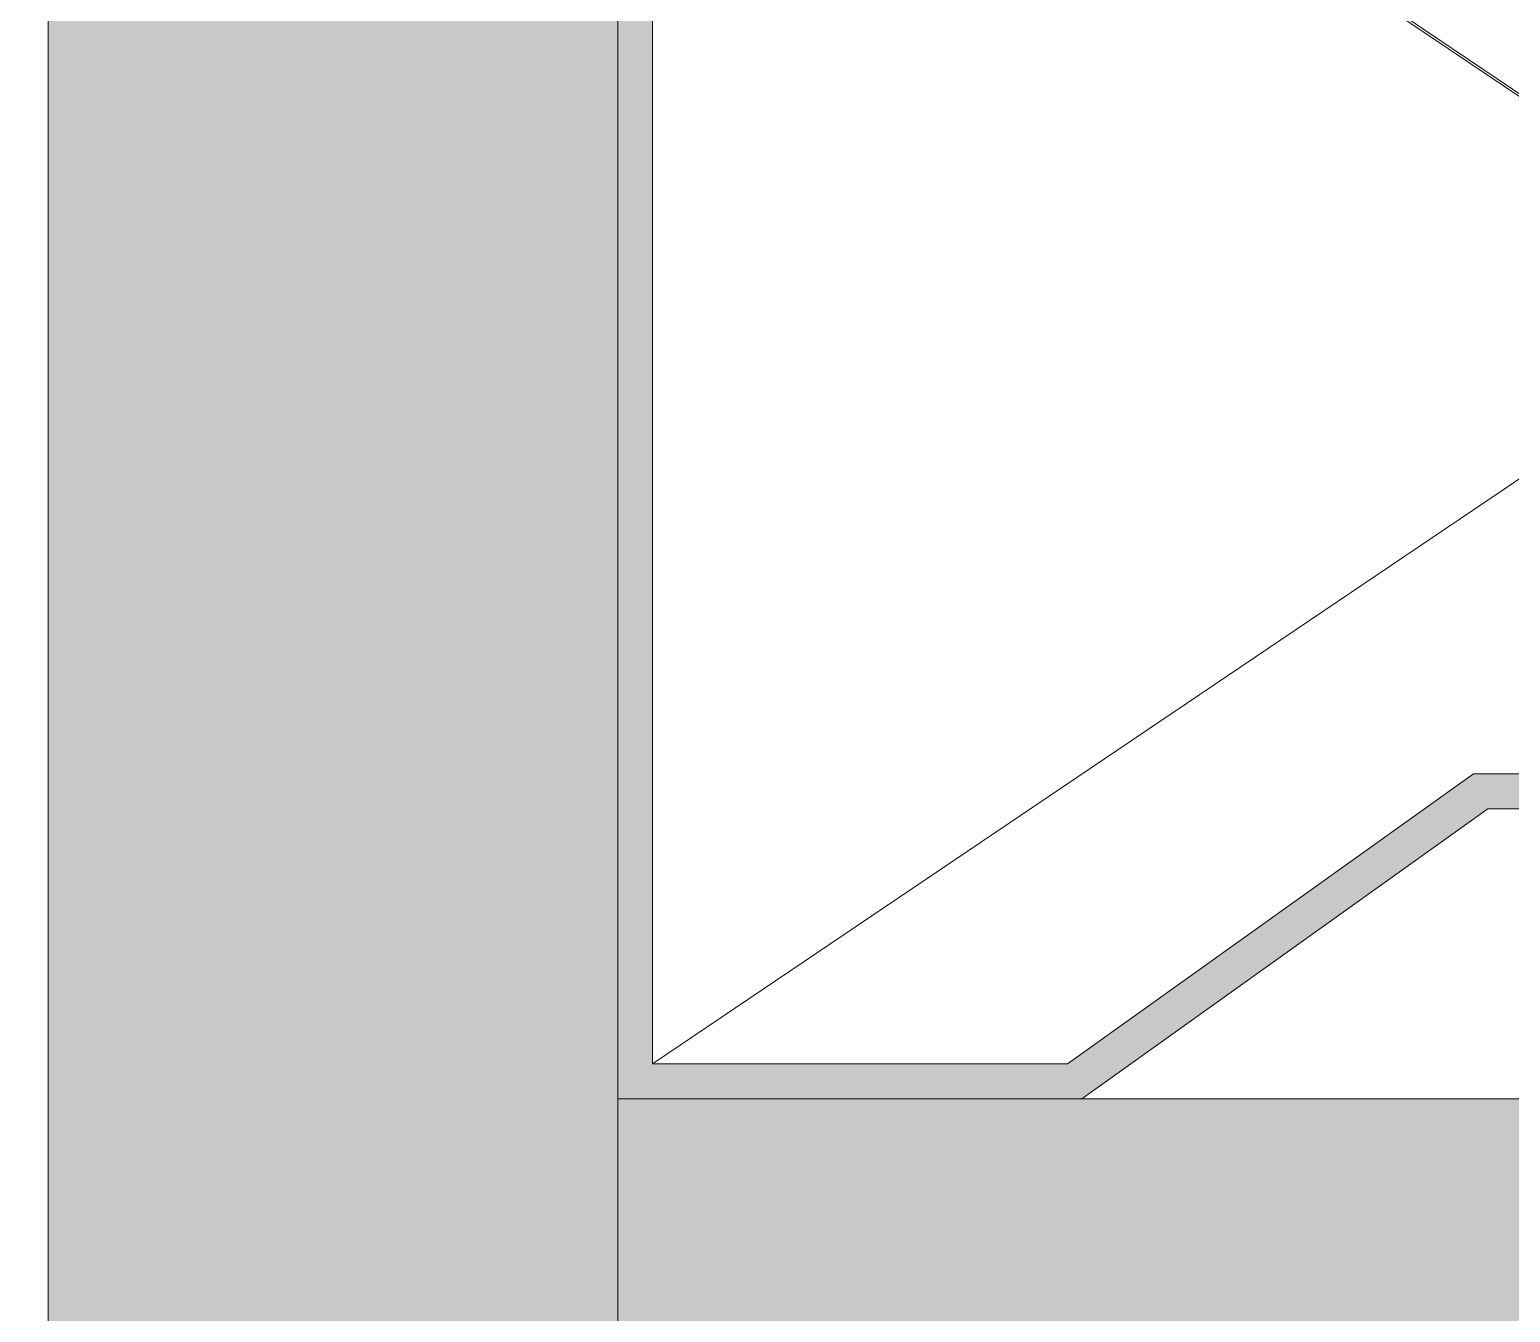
# Model space of a CAD drawing. Header units: inches. Extents: x 4017 to 5703, y -944 to 2840.
# Drawn here: x 5031.011 to 5034.131, y 1252.931 to 1255.633 of the extents above; entities that cross this region are included whole.
import ezdxf

# ---------------------------------------------------------------- set-up
doc = ezdxf.new("R2010")
doc.units = ezdxf.units.IN
doc.header["$MEASUREMENT"] = 0
doc.layers.get('0').update_dxf_attribs({"color": 5})
for name, color, linetype, lineweight in [('1 - optional structure A-VIEW-35', 64, 'Continuous', 9), ('1 - plaster', 1, 'Continuous', 9), ('1 - subStructural - Bearing', 132, 'Continuous', 9)]:
    doc.layers.add(name, color=color, linetype=linetype, lineweight=lineweight)

# ---------------------------------------------------------------- blocks, each defined once
blk = doc.blocks.new('ddddw')
at = {"layer": '1 - optional structure A-VIEW-35'}
h = blk.add_hatch(color=256, dxfattribs=at)
h.dxf.hatch_style = 1
h.paths.add_polyline_path([(-1.1, 0.6891), (-1.1, 5.0891), (-5.1, 5.0891), (-5.1, 0.6891)], flags=16)
h.paths.add_polyline_path([(-5.6, 0.1891), (-5.6, 5.5891), (-0.6, 5.5891), (-0.6, 0.1891)])
at = {"layer": '1 - plaster', "true_color": 0xe0a352}
blk.add_hatch(color=33, dxfattribs=at).paths.add_polyline_path([(-5.6392, -217.6048), (-6.8392, -217.6048), (-6.8, 5.589), (-5.6, 5.589)])
at = {"layer": '1 - subStructural - Bearing'}
h = blk.add_hatch(color=256, dxfattribs=at)
h.dxf.hatch_style = 1
edge = h.paths.add_edge_path()
edge.add_line((-4.6224, 0.1891), (-5.6001, 0.1891))
edge.add_line((-5.6001, 0.1891), (-5.6001, -3.2341))
edge.add_line((-5.6001, -3.2341), (-4.4083, -3.2341))
edge.add_arc((-4.4083, -3.1241), 0.11, -90, 90)
edge.add_line((-4.4083, -3.0141), (-4.6015, -3.0141))
edge.add_line((-4.6015, -3.0141), (-4.6015, -3.0874))
edge.add_line((-4.6015, -3.0874), (-4.4083, -3.0874))
edge.add_arc((-4.4083, -3.1241), 0.0367, -90, 90, ccw=False)
edge.add_line((-4.4083, -3.1607), (-5.5268, -3.1607))
edge.add_line((-5.5268, -3.1607), (-5.5268, 0.1157))
edge.add_line((-5.5268, 0.1157), (-4.6528, 0.1157))
edge.add_line((-4.6528, 0.1157), (-3.7972, -0.4954))
edge.add_line((-3.7972, -0.4954), (-2.5143, -0.4954))
edge.add_line((-2.5143, -0.4954), (-1.9032, 0.1157))
edge.add_line((-1.9032, 0.1157), (-0.6735, 0.1157))
edge.add_line((-0.6735, 0.1157), (-0.6735, -3.1607))
edge.add_line((-0.6735, -3.1607), (-1.9032, -3.1607))
edge.add_line((-1.9032, -3.1607), (-1.71, -3.0874))
edge.add_line((-1.71, -3.0874), (-1.71, -3.0141))
edge.add_line((-1.71, -3.0141), (-1.9032, -3.0141))
edge.add_arc((-1.9032, -3.1241), 0.11, 90, 270)
edge.add_line((-1.9032, -3.2341), (-0.6002, -3.2341))
edge.add_line((-0.6002, -3.2341), (-0.6002, 0.1891))
edge.add_line((-0.6002, 0.1891), (-1.9335, 0.1891))
edge.add_line((-1.9335, 0.1891), (-2.5446, -0.422))
edge.add_line((-2.5446, -0.422), (-3.7668, -0.422))
edge.add_line((-3.7668, -0.422), (-4.6224, 0.1891))
at = {"layer": '1 - optional structure A-VIEW-35'}
blk.add_lwpolyline([(-5.6, 0.1891), (-5.6, 5.5891), (-0.6, 5.5891), (-0.6, 0.1891)], close=True, dxfattribs=at)
at = {"layer": '1 - plaster'}
blk.add_lwpolyline([(-6.8, -217.6158), (-5.6, -217.5923), (-5.6, 5.589), (-6.8, 5.589), (-6.8, -217.6158)], dxfattribs=at)
at = {"layer": '1 - subStructural - Bearing'}
for p, q in [((-5.6001, -3.201), (-0.6735, 0.1157)), ((-5.5268, -3.1607), (-0.6735, 0.1157)), ((-0.6735, -3.1607), (-5.5268, 0.1157))]:
    blk.add_line(p, q, dxfattribs=at)
blk.add_lwpolyline([(-2.5446, -0.422), (-3.7668, -0.422), (-4.6224, 0.1891), (-5.6001, 0.1891), (-5.6001, -3.2341), (-4.4083, -3.2341, 1), (-4.4083, -3.0141), (-4.6015, -3.0141), (-4.6015, -3.0874), (-4.4083, -3.0874, -1), (-4.4083, -3.1607), (-5.5268, -3.1607), (-5.5268, 0.1157), (-4.6528, 0.1157), (-3.7972, -0.4954), (-2.5143, -0.4954)], format="xyb", dxfattribs=at)
blk.add_lwpolyline([(-5.6001, -3.2341), (-5.6001, 0.1891), (-0.6001, 0.1891), (-0.6001, -3.2341), (-5.6001, -3.2341)], dxfattribs=at)

msp = doc.modelspace()

# ---------------------------------------------------------------- block references
at = {"xscale": -1, "rotation": 180}
msp.add_blockref('ddddw', (5037.8506, 1253.5697), dxfattribs=at)

doc.saveas('drawing.dxf')
